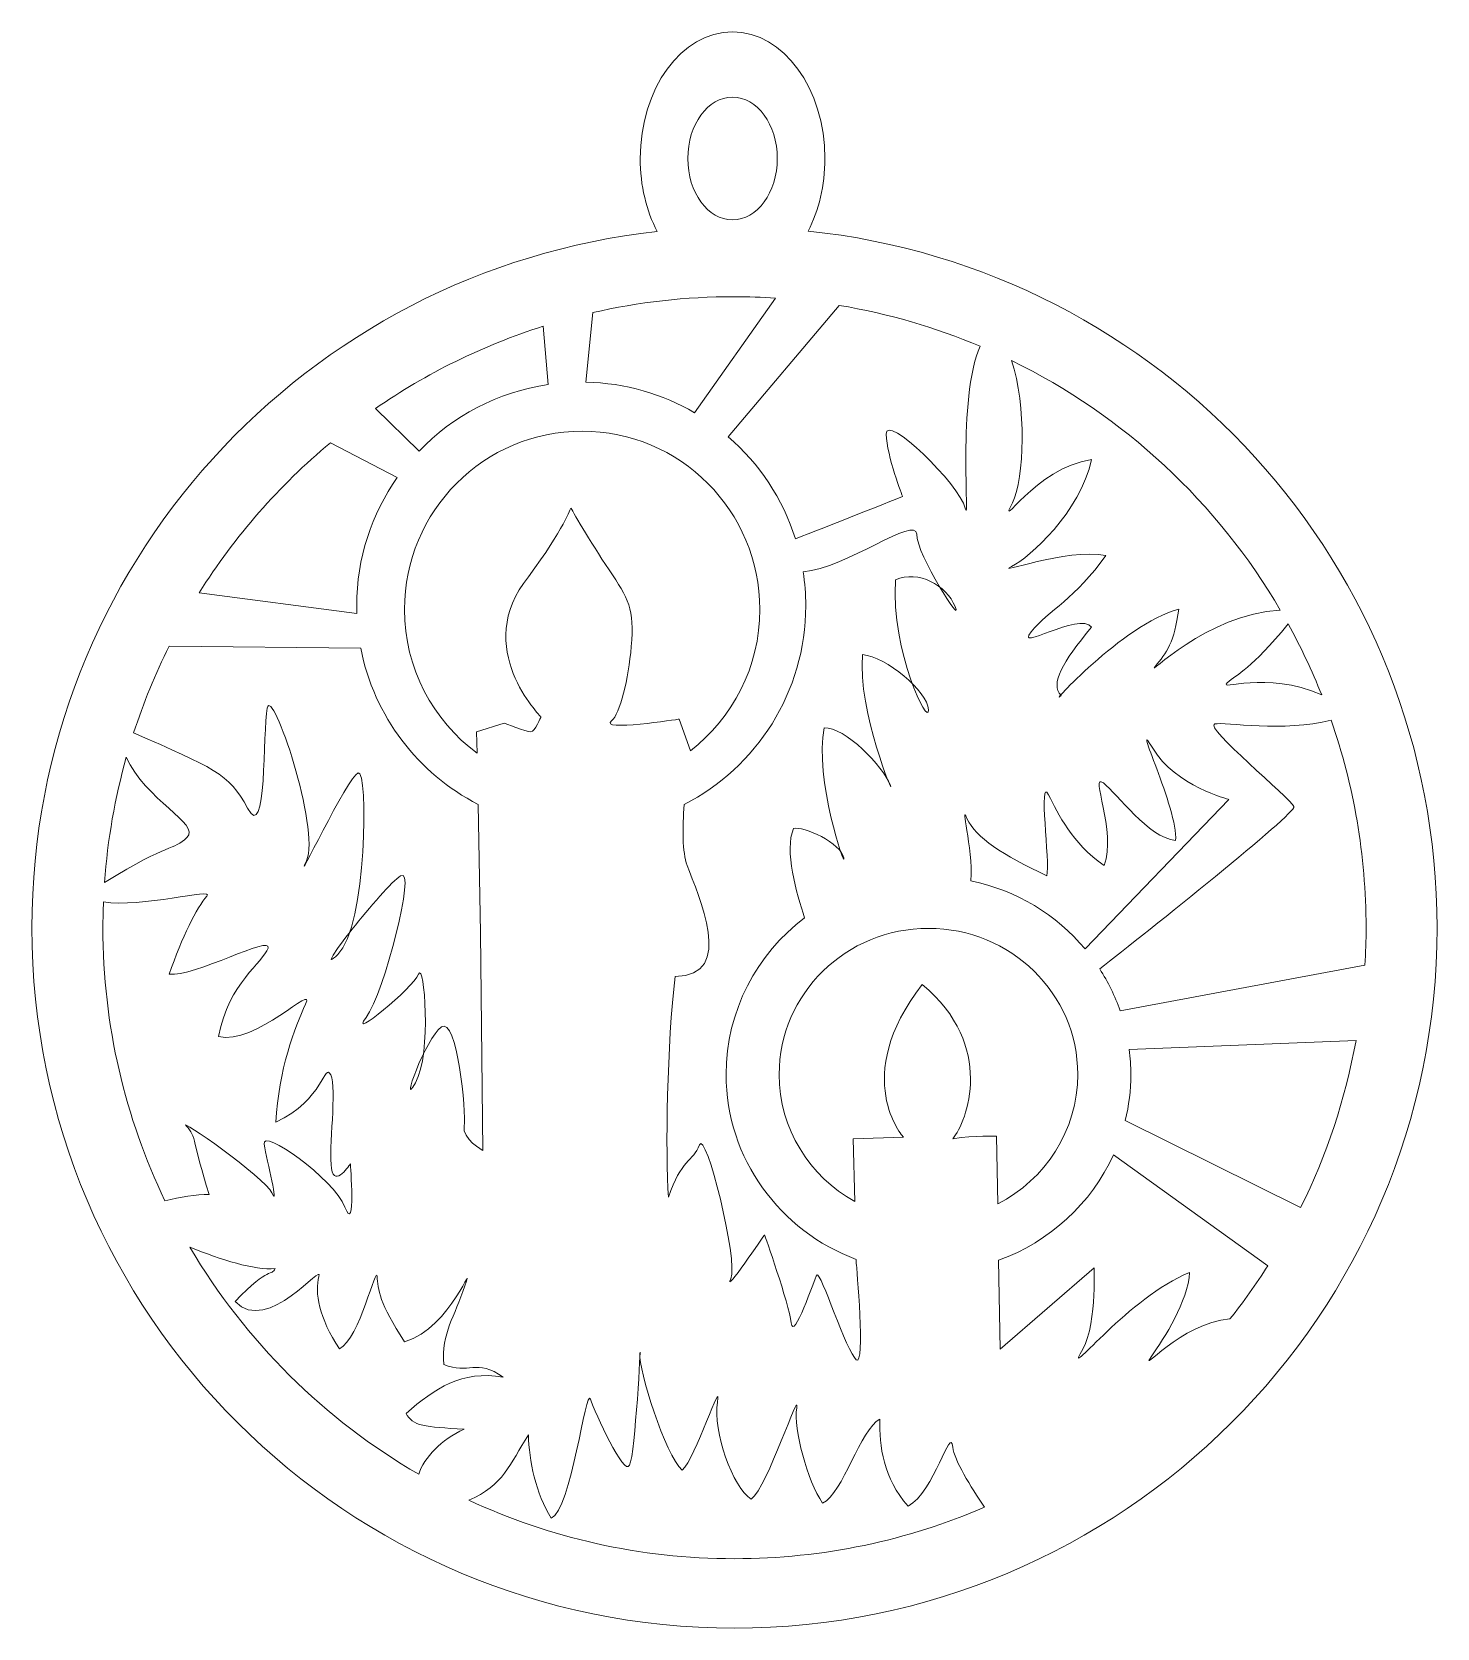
# Model space of a CAD drawing. Header units: centimetres. Extents: x -18.8 to 25.2, y 19.3 to 38.6.
# Drawn here: x -10.04 to -2.44, y 29.57 to 38.2 of the extents above; entities that cross this region are included whole.
import ezdxf

# ---------------------------------------------------------------- set-up
doc = ezdxf.new("R2010")
doc.units = ezdxf.units.CM
doc.header["$MEASUREMENT"] = 0
doc.layers.add('layer 1', color=7, linetype='Continuous')

msp = doc.modelspace()

# ---------------------------------------------------------------- linework, layer by layer
at = {"layer": 'layer 1', "color": 250, "lineweight": 9}
for points, knots in [([(-5.83907, 37.12159), (-3.92801, 36.92292), (-2.43762, 35.31211), (-2.43762, 33.35495), (-2.43762, 33.35495), (-2.43762, 31.2636), (-4.1393, 29.56759), (-6.23765, 29.56759), (-6.23765, 29.56759), (-8.33598, 29.56759), (-10.03766, 31.2636), (-10.03766, 33.35495), (-10.03766, 33.35495), (-10.03766, 35.3053), (-8.55756, 36.91162), (-6.65607, 37.11935), (-6.65607, 37.11935), (-6.7137, 37.23094), (-6.74761, 37.36716), (-6.74761, 37.51426), (-6.74761, 37.51426), (-6.74761, 37.89226), (-6.52395, 38.19879), (-6.24814, 38.19879), (-6.24814, 38.19879), (-5.97234, 38.19879), (-5.74867, 37.89226), (-5.74867, 37.51426), (-5.74867, 37.51426), (-5.74867, 37.36816), (-5.78216, 37.23276), (-5.83907, 37.12159)], [0, 0, 0, 0, 0.1111111, 0.1111111, 0.1111111, 0.1111111, 0.2222222, 0.2222222, 0.2222222, 0.2222222, 0.3333333, 0.3333333, 0.3333333, 0.3333333, 0.4444444, 0.4444444, 0.4444444, 0.4444444, 0.5555556, 0.5555556, 0.5555556, 0.5555556, 0.6666667, 0.6666667, 0.6666667, 0.6666667, 0.7777778, 0.7777778, 0.7777778, 0.7777778, 1, 1, 1, 1]), ([(-6.24805, 37.84602), (-6.11446, 37.84602), (-6.00613, 37.6975), (-6.00613, 37.51428), (-6.00613, 37.51428), (-6.00613, 37.33109), (-6.11446, 37.18247), (-6.24805, 37.18247), (-6.24805, 37.18247), (-6.38176, 37.18247), (-6.49016, 37.33109), (-6.49016, 37.51428), (-6.49016, 37.51428), (-6.49016, 37.6975), (-6.38176, 37.84602), (-6.24805, 37.84602)], [0, 0, 0, 0, 0.2, 0.2, 0.2, 0.2, 0.4, 0.4, 0.4, 0.4, 0.6, 0.6, 0.6, 0.6, 1, 1, 1, 1]), ([(-7.04119, 36.30487), (-6.82692, 36.30045), (-6.6263, 36.24079), (-6.45309, 36.13951), (-6.45309, 36.13951), (-6.45309, 36.13951), (-6.0162, 36.75987), (-6.0162, 36.75987), (-6.0162, 36.75987), (-6.08944, 36.76457), (-6.16318, 36.76717), (-6.23761, 36.76717), (-6.23761, 36.76717), (-6.5012, 36.76717), (-6.75778, 36.73738), (-7.00421, 36.68086), (-7.00421, 36.68086), (-7.00421, 36.68086), (-7.04119, 36.30487), (-7.04119, 36.30487)], [0, 0, 0, 0, 0.1666667, 0.1666667, 0.1666667, 0.1666667, 0.3333333, 0.3333333, 0.3333333, 0.3333333, 0.5, 0.5, 0.5, 0.5, 0.6666667, 0.6666667, 0.6666667, 0.6666667, 1, 1, 1, 1]), ([(-5.90789, 35.45791), (-5.75686, 35.51556), (-5.32858, 35.68678), (-5.32858, 35.68678), (-5.32858, 35.68678), (-5.32858, 35.68678), (-5.41342, 35.90382), (-5.41768, 36.02299), (-5.41768, 36.02299), (-5.42193, 36.14216), (-5.01886, 35.7506), (-4.98919, 35.62294), (-4.98919, 35.62294), (-4.96328, 35.51149), (-5.03438, 36.22074), (-4.90886, 36.49888), (-4.90886, 36.49888), (-5.1502, 36.60081), (-5.40551, 36.67593), (-5.67137, 36.72026), (-5.67137, 36.72026), (-5.67137, 36.72026), (-6.27156, 36.00959), (-6.27156, 36.00959), (-6.27156, 36.00959), (-6.10362, 35.86449), (-5.97603, 35.67429), (-5.90789, 35.45791)], [0, 0, 0, 0, 0.125, 0.125, 0.125, 0.125, 0.25, 0.25, 0.25, 0.25, 0.375, 0.375, 0.375, 0.375, 0.5, 0.5, 0.5, 0.5, 0.625, 0.625, 0.625, 0.625, 0.75, 0.75, 0.75, 0.75, 1, 1, 1, 1]), ([(-8.17984, 36.16186), (-8.17984, 36.16186), (-7.94396, 35.93196), (-7.94396, 35.93196), (-7.94396, 35.93196), (-7.76181, 36.12146), (-7.51836, 36.2521), (-7.24541, 36.29221), (-7.24541, 36.29221), (-7.24541, 36.29221), (-7.27239, 36.60758), (-7.27239, 36.60758), (-7.27239, 36.60758), (-7.59885, 36.50395), (-7.9041, 36.35268), (-8.17984, 36.16186)], [0, 0, 0, 0, 0.2, 0.2, 0.2, 0.2, 0.4, 0.4, 0.4, 0.4, 0.6, 0.6, 0.6, 0.6, 1, 1, 1, 1]), ([(-4.73943, 36.42199), (-4.65693, 36.17865), (-4.66942, 35.7836), (-4.73466, 35.65274), (-4.73466, 35.65274), (-4.8195, 35.48252), (-4.61333, 35.84165), (-4.30617, 35.88682), (-4.30617, 35.88682), (-4.36808, 35.60001), (-4.64131, 35.35909), (-4.73889, 35.30802), (-4.73889, 35.30802), (-4.83648, 35.25694), (-4.44195, 35.41016), (-4.22982, 35.3676), (-4.22982, 35.3676), (-4.39059, 35.1368), (-4.53951, 35.0697), (-4.63284, 34.95479), (-4.63284, 34.95479), (-4.72617, 34.83987), (-4.37406, 35.06545), (-4.30617, 34.98032), (-4.30617, 34.98032), (-4.46525, 34.7888), (-4.53102, 34.67605), (-4.47162, 34.61007), (-4.47162, 34.61007), (-4.55223, 34.53346), (-4.14072, 34.99312), (-3.83526, 35.07821), (-3.83526, 35.07821), (-3.85647, 34.89946), (-3.90312, 34.83987), (-3.96252, 34.76752), (-3.96252, 34.76752), (-4.01743, 34.70066), (-3.68455, 35.05191), (-3.28544, 35.07189), (-3.28544, 35.07189), (-3.62504, 35.65311), (-4.13153, 36.12509), (-4.73943, 36.42199)], [0, 0, 0, 0, 0.0833333, 0.0833333, 0.0833333, 0.0833333, 0.1666667, 0.1666667, 0.1666667, 0.1666667, 0.25, 0.25, 0.25, 0.25, 0.3333333, 0.3333333, 0.3333333, 0.3333333, 0.4166667, 0.4166667, 0.4166667, 0.4166667, 0.5, 0.5, 0.5, 0.5, 0.5833333, 0.5833333, 0.5833333, 0.5833333, 0.6666667, 0.6666667, 0.6666667, 0.6666667, 0.75, 0.75, 0.75, 0.75, 0.8333333, 0.8333333, 0.8333333, 0.8333333, 1, 1, 1, 1]), ([(-7.62999, 34.29903), (-7.62999, 34.29903), (-7.63222, 34.41429), (-7.63222, 34.41429), (-7.63222, 34.41429), (-7.63222, 34.41429), (-7.48373, 34.46111), (-7.48373, 34.46111), (-7.48373, 34.46111), (-7.48373, 34.46111), (-7.3607, 34.41429), (-7.33949, 34.41429), (-7.33949, 34.41429), (-7.31827, 34.41429), (-7.28434, 34.49516), (-7.28434, 34.49516), (-7.28434, 34.49516), (-7.28434, 34.49516), (-7.6619, 34.86967), (-7.35221, 35.25269), (-7.35221, 35.25269), (-7.15782, 35.51491), (-7.12298, 35.62427), (-7.12298, 35.62427), (-7.12298, 35.62427), (-7.12298, 35.62427), (-7.01919, 35.44233), (-6.91627, 35.29032), (-6.91627, 35.29032), (-6.81055, 35.1341), (-6.77771, 35.08061), (-6.79571, 34.8752), (-6.79571, 34.8752), (-6.81106, 34.7004), (-6.8572, 34.50925), (-6.90253, 34.47388), (-6.90253, 34.47388), (-6.97888, 34.41429), (-6.53767, 34.48239), (-6.53767, 34.48239), (-6.53767, 34.48239), (-6.53767, 34.48239), (-6.47581, 34.31201), (-6.47581, 34.31201), (-6.47581, 34.31201), (-6.24761, 34.48825), (-6.10058, 34.76494), (-6.10058, 35.0761), (-6.10058, 35.0761), (-6.10058, 35.60834), (-6.53093, 36.04001), (-7.06159, 36.04001), (-7.06159, 36.04001), (-7.59217, 36.04001), (-8.02252, 35.60834), (-8.02252, 35.0761), (-8.02252, 35.0761), (-8.02252, 34.75717), (-7.86798, 34.47453), (-7.62999, 34.29903)], [0, 0, 0, 0, 0.0625, 0.0625, 0.0625, 0.0625, 0.125, 0.125, 0.125, 0.125, 0.1875, 0.1875, 0.1875, 0.1875, 0.25, 0.25, 0.25, 0.25, 0.3125, 0.3125, 0.3125, 0.3125, 0.375, 0.375, 0.375, 0.375, 0.4375, 0.4375, 0.4375, 0.4375, 0.5, 0.5, 0.5, 0.5, 0.5625, 0.5625, 0.5625, 0.5625, 0.625, 0.625, 0.625, 0.625, 0.6875, 0.6875, 0.6875, 0.6875, 0.75, 0.75, 0.75, 0.75, 0.8125, 0.8125, 0.8125, 0.8125, 0.875, 0.875, 0.875, 0.875, 1, 1, 1, 1]), ([(-9.13315, 35.16545), (-9.13315, 35.16545), (-8.28033, 35.05331), (-8.28033, 35.05331), (-8.28033, 35.05331), (-8.28082, 35.0674), (-8.28117, 35.08149), (-8.28117, 35.0957), (-8.28117, 35.0957), (-8.28117, 35.35372), (-8.19988, 35.59287), (-8.06162, 35.78925), (-8.06162, 35.78925), (-8.06162, 35.78925), (-8.42336, 35.97689), (-8.42336, 35.97689), (-8.42336, 35.97689), (-8.70056, 35.74602), (-8.94055, 35.4721), (-9.13315, 35.16545)], [0, 0, 0, 0, 0.1666667, 0.1666667, 0.1666667, 0.1666667, 0.3333333, 0.3333333, 0.3333333, 0.3333333, 0.5, 0.5, 0.5, 0.5, 0.6666667, 0.6666667, 0.6666667, 0.6666667, 1, 1, 1, 1]), ([(-5.85856, 33.40826), (-5.90266, 33.53866), (-5.96887, 33.77439), (-5.91829, 33.89082), (-5.91829, 33.89082), (-5.86526, 33.90784), (-5.65948, 33.80998), (-5.64676, 33.73337), (-5.64676, 33.73337), (-5.63404, 33.65676), (-5.808, 34.16746), (-5.75284, 34.43557), (-5.75284, 34.43557), (-5.6425, 34.44408), (-5.4304, 34.22279), (-5.39647, 34.12916), (-5.39647, 34.12916), (-5.36253, 34.03553), (-5.57462, 34.52495), (-5.54494, 34.83136), (-5.54494, 34.83136), (-5.4177, 34.82285), (-5.19285, 34.63135), (-5.18859, 34.53346), (-5.18859, 34.53346), (-5.18434, 34.43557), (-5.39221, 34.84413), (-5.36677, 35.23566), (-5.36677, 35.23566), (-5.24376, 35.29099), (-5.09103, 35.2059), (-5.04435, 35.09098), (-5.04435, 35.09098), (-4.99768, 34.97607), (-5.25222, 35.37188), (-5.25222, 35.48252), (-5.25222, 35.48252), (-5.25222, 35.58831), (-5.63508, 35.29888), (-5.86635, 35.27925), (-5.86635, 35.27925), (-5.85719, 35.21943), (-5.8524, 35.15808), (-5.8524, 35.0957), (-5.8524, 35.0957), (-5.8524, 34.62763), (-6.11951, 34.22165), (-6.51023, 34.02062), (-6.51023, 34.02062), (-6.5193, 33.89652), (-6.52028, 33.76384), (-6.49365, 33.69155), (-6.49365, 33.69155), (-6.43439, 33.53071), (-6.22798, 33.09073), (-6.55888, 33.09073), (-6.55888, 33.09073), (-6.6013, 32.7375), (-6.61216, 32.13388), (-6.59523, 31.89684), (-6.59523, 31.89684), (-6.52739, 32.10241), (-6.46129, 32.0906), (-6.42736, 32.17998), (-6.42736, 32.17998), (-6.39343, 32.26935), (-6.21526, 31.55013), (-6.25768, 31.45649), (-6.25768, 31.45649), (-6.3001, 31.36286), (-6.07525, 31.69481), (-6.07525, 31.69481), (-6.07525, 31.69481), (-6.07525, 31.69481), (-5.94373, 31.32456), (-5.93101, 31.21815), (-5.93101, 31.21815), (-5.91829, 31.11175), (-5.80795, 31.45652), (-5.791, 31.47777), (-5.791, 31.47777), (-5.77405, 31.49903), (-5.6298, 31.0607), (-5.5789, 31.01814), (-5.5789, 31.01814), (-5.52799, 30.97558), (-5.5789, 31.53734), (-5.5789, 31.53734), (-5.5789, 31.53734), (-5.5789, 31.53734), (-5.57948, 31.56096), (-5.57948, 31.56096), (-5.57948, 31.56096), (-5.9909, 31.71497), (-6.28312, 32.10479), (-6.28312, 32.56139), (-6.28312, 32.56139), (-6.28312, 32.90583), (-6.11688, 33.21236), (-5.85856, 33.40826)], [0, 0, 0, 0, 0.0384615, 0.0384615, 0.0384615, 0.0384615, 0.0769231, 0.0769231, 0.0769231, 0.0769231, 0.1153846, 0.1153846, 0.1153846, 0.1153846, 0.1538462, 0.1538462, 0.1538462, 0.1538462, 0.1923077, 0.1923077, 0.1923077, 0.1923077, 0.2307692, 0.2307692, 0.2307692, 0.2307692, 0.2692308, 0.2692308, 0.2692308, 0.2692308, 0.3076923, 0.3076923, 0.3076923, 0.3076923, 0.3461538, 0.3461538, 0.3461538, 0.3461538, 0.3846154, 0.3846154, 0.3846154, 0.3846154, 0.4230769, 0.4230769, 0.4230769, 0.4230769, 0.4615385, 0.4615385, 0.4615385, 0.4615385, 0.5, 0.5, 0.5, 0.5, 0.5384615, 0.5384615, 0.5384615, 0.5384615, 0.5769231, 0.5769231, 0.5769231, 0.5769231, 0.6153846, 0.6153846, 0.6153846, 0.6153846, 0.6538462, 0.6538462, 0.6538462, 0.6538462, 0.6923077, 0.6923077, 0.6923077, 0.6923077, 0.7307692, 0.7307692, 0.7307692, 0.7307692, 0.7692308, 0.7692308, 0.7692308, 0.7692308, 0.8076923, 0.8076923, 0.8076923, 0.8076923, 0.8461538, 0.8461538, 0.8461538, 0.8461538, 0.8846154, 0.8846154, 0.8846154, 0.8846154, 0.9230769, 0.9230769, 0.9230769, 0.9230769, 1, 1, 1, 1]), ([(-3.24336, 34.99772), (-3.44468, 34.75001), (-3.51775, 34.72891), (-3.57224, 34.67814), (-3.57224, 34.67814), (-3.62281, 34.63105), (-3.36284, 34.74987), (-3.06175, 34.61335), (-3.06175, 34.61335), (-3.11443, 34.74575), (-3.1752, 34.87406), (-3.24336, 34.99772)], [0, 0, 0, 0, 0.25, 0.25, 0.25, 0.25, 0.5, 0.5, 0.5, 0.5, 1, 1, 1, 1]), ([(-7.61111, 33.32753), (-7.61111, 33.32753), (-7.62459, 34.02139), (-7.62459, 34.02139), (-7.62459, 34.02139), (-7.94896, 34.18888), (-8.188, 34.49769), (-8.25914, 34.86599), (-8.25914, 34.86599), (-8.25914, 34.86599), (-9.29523, 34.87723), (-9.29523, 34.87723), (-9.29523, 34.87723), (-9.37039, 34.72691), (-9.43477, 34.57039), (-9.48735, 34.40848), (-9.48735, 34.40848), (-9.06093, 34.22023), (-8.9717, 34.19142), (-8.87099, 34.00148), (-8.87099, 34.00148), (-8.76494, 33.80144), (-8.79041, 34.41431), (-8.76494, 34.54197), (-8.76494, 34.54197), (-8.73947, 34.66963), (-8.47643, 33.88659), (-8.55281, 33.71634), (-8.55281, 33.71634), (-8.62919, 33.5461), (-8.32796, 34.17174), (-8.27282, 34.193), (-8.27282, 34.193), (-8.21768, 34.21426), (-8.22616, 33.35886), (-8.38313, 33.2099), (-8.38313, 33.2099), (-8.54009, 33.06093), (-8.13283, 33.58015), (-8.04374, 33.63548), (-8.04374, 33.63548), (-7.95464, 33.69081), (-8.13283, 33.00133), (-8.2304, 32.86941), (-8.2304, 32.86941), (-8.32796, 32.7375), (-7.97585, 33.03114), (-7.94615, 33.1035), (-7.94615, 33.1035), (-7.91645, 33.17585), (-7.87405, 32.67363), (-7.96313, 32.51618), (-7.96313, 32.51618), (-8.0522, 32.35873), (-7.90796, 32.7588), (-7.82312, 32.81836), (-7.82312, 32.81836), (-7.73828, 32.87792), (-7.68737, 32.35022), (-7.70009, 32.28212), (-7.70009, 32.28212), (-7.71281, 32.21403), (-7.59813, 32.14949), (-7.59813, 32.14949), (-7.59813, 32.14949), (-7.59813, 32.14949), (-7.61111, 33.32753), (-7.61111, 33.32753)], [0, 0, 0, 0, 0.0555556, 0.0555556, 0.0555556, 0.0555556, 0.1111111, 0.1111111, 0.1111111, 0.1111111, 0.1666667, 0.1666667, 0.1666667, 0.1666667, 0.2222222, 0.2222222, 0.2222222, 0.2222222, 0.2777778, 0.2777778, 0.2777778, 0.2777778, 0.3333333, 0.3333333, 0.3333333, 0.3333333, 0.3888889, 0.3888889, 0.3888889, 0.3888889, 0.4444444, 0.4444444, 0.4444444, 0.4444444, 0.5, 0.5, 0.5, 0.5, 0.5555556, 0.5555556, 0.5555556, 0.5555556, 0.6111111, 0.6111111, 0.6111111, 0.6111111, 0.6666667, 0.6666667, 0.6666667, 0.6666667, 0.7222222, 0.7222222, 0.7222222, 0.7222222, 0.7777778, 0.7777778, 0.7777778, 0.7777778, 0.8333333, 0.8333333, 0.8333333, 0.8333333, 0.8888889, 0.8888889, 0.8888889, 0.8888889, 1, 1, 1, 1]), ([(-4.34175, 33.23981), (-4.34175, 33.23981), (-3.56376, 34.04829), (-3.56376, 34.04829), (-3.56376, 34.04829), (-3.56376, 34.04829), (-3.85224, 34.12062), (-3.97527, 34.32491), (-3.97527, 34.32491), (-4.0983, 34.52921), (-3.83528, 33.98869), (-3.85224, 33.82698), (-3.85224, 33.82698), (-4.00071, 33.84189), (-4.16619, 34.07811), (-4.24254, 34.13767), (-4.24254, 34.13767), (-4.31889, 34.19723), (-4.17039, 33.87382), (-4.23828, 33.69081), (-4.23828, 33.69081), (-4.41662, 33.81589), (-4.48437, 33.96743), (-4.53951, 34.07383), (-4.53951, 34.07383), (-4.59465, 34.18023), (-4.531, 33.70358), (-4.54797, 33.63548), (-4.54797, 33.63548), (-4.78601, 33.7499), (-4.93407, 33.83975), (-4.98072, 33.94615), (-4.98072, 33.94615), (-5.01986, 34.03539), (-4.94751, 33.79235), (-4.95914, 33.60866), (-4.95914, 33.60866), (-4.71229, 33.55713), (-4.49618, 33.42416), (-4.34175, 33.23981)], [0, 0, 0, 0, 0.0909091, 0.0909091, 0.0909091, 0.0909091, 0.1818182, 0.1818182, 0.1818182, 0.1818182, 0.2727273, 0.2727273, 0.2727273, 0.2727273, 0.3636364, 0.3636364, 0.3636364, 0.3636364, 0.4545455, 0.4545455, 0.4545455, 0.4545455, 0.5454545, 0.5454545, 0.5454545, 0.5454545, 0.6363636, 0.6363636, 0.6363636, 0.6363636, 0.7272727, 0.7272727, 0.7272727, 0.7272727, 0.8181818, 0.8181818, 0.8181818, 0.8181818, 1, 1, 1, 1]), ([(-4.15202, 32.9059), (-4.15202, 32.9059), (-2.82776, 33.15164), (-2.82776, 33.15164), (-2.82776, 33.15164), (-2.82378, 33.21892), (-2.82169, 33.28665), (-2.82169, 33.35493), (-2.82169, 33.35493), (-2.82169, 33.74818), (-2.88837, 34.12597), (-3.01105, 34.47753), (-3.01105, 34.47753), (-3.26576, 34.41083), (-3.58478, 34.46795), (-3.64011, 34.45685), (-3.64011, 34.45685), (-3.70374, 34.44408), (-3.22857, 34.05255), (-3.21162, 34.00999), (-3.21162, 34.00999), (-3.19729, 33.97403), (-4.00983, 33.33049), (-4.26214, 33.13173), (-4.26214, 33.13173), (-4.21689, 33.06152), (-4.17979, 32.98586), (-4.15202, 32.9059)], [0, 0, 0, 0, 0.125, 0.125, 0.125, 0.125, 0.25, 0.25, 0.25, 0.25, 0.375, 0.375, 0.375, 0.375, 0.5, 0.5, 0.5, 0.5, 0.625, 0.625, 0.625, 0.625, 0.75, 0.75, 0.75, 0.75, 1, 1, 1, 1]), ([(-9.6449, 33.59871), (-9.28262, 33.82491), (-9.28006, 33.76528), (-9.19766, 33.844), (-9.19766, 33.844), (-9.12443, 33.91398), (-9.42668, 34.04732), (-9.52715, 34.27696), (-9.52715, 34.27696), (-9.58831, 34.05892), (-9.62839, 33.83205), (-9.6449, 33.59871)], [0, 0, 0, 0, 0.25, 0.25, 0.25, 0.25, 0.5, 0.5, 0.5, 0.5, 1, 1, 1, 1]), ([(-9.3179, 31.87847), (-9.23618, 31.89815), (-9.14859, 31.9135), (-9.07886, 31.91187), (-9.07886, 31.91187), (-9.1701, 32.19698), (-9.14673, 32.22679), (-9.2019, 32.28212), (-9.2019, 32.28212), (-9.25706, 32.33745), (-8.77764, 32.0055), (-8.73947, 31.92038), (-8.73947, 31.92038), (-8.70131, 31.83526), (-8.76492, 32.0906), (-8.78189, 32.18423), (-8.78189, 32.18423), (-8.79887, 32.27787), (-8.40434, 31.99699), (-8.34494, 31.84377), (-8.34494, 31.84377), (-8.28554, 31.69055), (-8.31524, 32.07783), (-8.31524, 32.07783), (-8.31524, 32.07783), (-8.31524, 32.07783), (-8.40008, 31.94589), (-8.41706, 32.0523), (-8.41706, 32.0523), (-8.43404, 32.1587), (-8.38734, 32.48639), (-8.42129, 32.55874), (-8.42129, 32.55874), (-8.45525, 32.6311), (-8.45948, 32.42257), (-8.71826, 32.3034), (-8.71826, 32.3034), (-8.7034, 32.58428), (-8.61647, 32.81834), (-8.55707, 32.94177), (-8.55707, 32.94177), (-8.49767, 33.06519), (-8.8328, 32.71196), (-9.02796, 32.76729), (-9.02796, 32.76729), (-8.97281, 33.0588), (-8.78613, 33.16736), (-8.76068, 33.24395), (-8.76068, 33.24395), (-8.73524, 33.32053), (-9.16371, 33.08647), (-9.29523, 33.1035), (-9.29523, 33.1035), (-9.22522, 33.30353), (-9.14678, 33.46524), (-9.09161, 33.52482), (-9.09161, 33.52482), (-9.04572, 33.57438), (-9.4517, 33.45917), (-9.65069, 33.49484), (-9.65069, 33.49484), (-9.65255, 33.44847), (-9.6536, 33.40179), (-9.6536, 33.35493), (-9.6536, 33.35493), (-9.6536, 32.82606), (-9.53305, 32.32524), (-9.3179, 31.87847)], [0, 0, 0, 0, 0.0555556, 0.0555556, 0.0555556, 0.0555556, 0.1111111, 0.1111111, 0.1111111, 0.1111111, 0.1666667, 0.1666667, 0.1666667, 0.1666667, 0.2222222, 0.2222222, 0.2222222, 0.2222222, 0.2777778, 0.2777778, 0.2777778, 0.2777778, 0.3333333, 0.3333333, 0.3333333, 0.3333333, 0.3888889, 0.3888889, 0.3888889, 0.3888889, 0.4444444, 0.4444444, 0.4444444, 0.4444444, 0.5, 0.5, 0.5, 0.5, 0.5555556, 0.5555556, 0.5555556, 0.5555556, 0.6111111, 0.6111111, 0.6111111, 0.6111111, 0.6666667, 0.6666667, 0.6666667, 0.6666667, 0.7222222, 0.7222222, 0.7222222, 0.7222222, 0.7777778, 0.7777778, 0.7777778, 0.7777778, 0.8333333, 0.8333333, 0.8333333, 0.8333333, 0.8888889, 0.8888889, 0.8888889, 0.8888889, 1, 1, 1, 1]), ([(-5.18855, 33.35139), (-4.74273, 33.35139), (-4.38113, 32.99763), (-4.38113, 32.56142), (-4.38113, 32.56142), (-4.38113, 32.25742), (-4.55686, 31.99359), (-4.81418, 31.86149), (-4.81418, 31.86149), (-4.81418, 31.86149), (-4.82055, 32.22784), (-4.82055, 32.22784), (-4.82055, 32.22784), (-4.82055, 32.22784), (-4.93721, 32.23105), (-5.05707, 32.21403), (-5.05707, 32.21403), (-4.98072, 32.3034), (-4.82287, 32.71636), (-5.22253, 33.04817), (-5.22253, 33.04817), (-5.61283, 32.54172), (-5.32435, 32.22254), (-5.32435, 32.22254), (-5.32435, 32.22254), (-5.32435, 32.22254), (-5.59585, 32.21403), (-5.59585, 32.21403), (-5.59585, 32.21403), (-5.59585, 32.21403), (-5.58734, 31.87445), (-5.58734, 31.87445), (-5.58734, 31.87445), (-5.83142, 32.01036), (-5.99601, 32.26705), (-5.99601, 32.56142), (-5.99601, 32.56142), (-5.99601, 32.99763), (-5.63441, 33.35139), (-5.18855, 33.35139)], [0, 0, 0, 0, 0.0909091, 0.0909091, 0.0909091, 0.0909091, 0.1818182, 0.1818182, 0.1818182, 0.1818182, 0.2727273, 0.2727273, 0.2727273, 0.2727273, 0.3636364, 0.3636364, 0.3636364, 0.3636364, 0.4545455, 0.4545455, 0.4545455, 0.4545455, 0.5454545, 0.5454545, 0.5454545, 0.5454545, 0.6363636, 0.6363636, 0.6363636, 0.6363636, 0.7272727, 0.7272727, 0.7272727, 0.7272727, 0.8181818, 0.8181818, 0.8181818, 0.8181818, 1, 1, 1, 1]), ([(-4.12386, 32.31236), (-4.12386, 32.31236), (-3.17562, 31.84154), (-3.17562, 31.84154), (-3.17562, 31.84154), (-3.03579, 32.12316), (-2.93372, 32.42674), (-2.87611, 32.74578), (-2.87611, 32.74578), (-2.87611, 32.74578), (-4.10265, 32.69587), (-4.10265, 32.69587), (-4.10265, 32.69587), (-4.09697, 32.65182), (-4.09404, 32.60691), (-4.09404, 32.56139), (-4.09404, 32.56139), (-4.09404, 32.47565), (-4.10437, 32.39227), (-4.12386, 32.31236)], [0, 0, 0, 0, 0.1666667, 0.1666667, 0.1666667, 0.1666667, 0.3333333, 0.3333333, 0.3333333, 0.3333333, 0.5, 0.5, 0.5, 0.5, 0.6666667, 0.6666667, 0.6666667, 0.6666667, 1, 1, 1, 1]), ([(-3.35342, 31.52661), (-3.35342, 31.52661), (-4.18814, 32.12679), (-4.18814, 32.12679), (-4.18814, 32.12679), (-4.30759, 31.86417), (-4.53181, 31.65718), (-4.8089, 31.55682), (-4.8089, 31.55682), (-4.8089, 31.55682), (-4.80052, 31.07568), (-4.80052, 31.07568), (-4.80052, 31.07568), (-4.80052, 31.07568), (-4.29259, 31.51589), (-4.29259, 31.51589), (-4.29259, 31.51589), (-4.29259, 31.51589), (-4.2777, 31.17513), (-4.36878, 31.05028), (-4.36878, 31.05028), (-4.4365, 30.9233), (-4.10634, 31.35505), (-3.77619, 31.4905), (-3.77619, 31.4905), (-3.78542, 31.33442), (-3.91164, 31.13731), (-3.98376, 31.03517), (-3.98376, 31.03517), (-4.05585, 30.93304), (-3.82284, 31.21788), (-3.55771, 31.23936), (-3.55771, 31.23936), (-3.48482, 31.33137), (-3.41665, 31.42726), (-3.35342, 31.52661)], [0, 0, 0, 0, 0.1, 0.1, 0.1, 0.1, 0.2, 0.2, 0.2, 0.2, 0.3, 0.3, 0.3, 0.3, 0.4, 0.4, 0.4, 0.4, 0.5, 0.5, 0.5, 0.5, 0.6, 0.6, 0.6, 0.6, 0.7, 0.7, 0.7, 0.7, 0.8, 0.8, 0.8, 0.8, 1, 1, 1, 1]), ([(-7.94557, 30.39953), (-7.91643, 30.49034), (-7.82377, 30.58616), (-7.70009, 30.64361), (-7.70009, 30.64361), (-7.91222, 30.65426), (-7.9801, 30.66063), (-8.01404, 30.72873), (-8.01404, 30.72873), (-7.85493, 30.86427), (-7.71709, 30.96281), (-7.48798, 30.92451), (-7.48798, 30.92451), (-7.63432, 31.02663), (-7.67464, 30.9373), (-7.8104, 30.99261), (-7.8104, 30.99261), (-7.82249, 31.16676), (-7.75102, 31.24797), (-7.69585, 31.41819), (-7.69585, 31.41819), (-7.64069, 31.58841), (-7.768, 31.18834), (-8.02252, 31.11601), (-8.02252, 31.11601), (-8.15825, 31.32242), (-8.16677, 31.40119), (-8.171, 31.46926), (-8.171, 31.46926), (-8.17523, 31.53734), (-8.26433, 31.13301), (-8.37464, 31.0777), (-8.37464, 31.0777), (-8.48434, 31.24306), (-8.51041, 31.38416), (-8.48495, 31.46926), (-8.48495, 31.46926), (-8.45948, 31.55436), (-8.76099, 31.14801), (-8.93888, 31.33307), (-8.93888, 31.33307), (-8.74664, 31.53454), (-8.74373, 31.46498), (-8.72252, 31.5118), (-8.72252, 31.5118), (-8.83355, 31.50124), (-9.01621, 31.55971), (-9.18331, 31.62699), (-9.18331, 31.62699), (-8.88385, 31.11892), (-8.45667, 30.69491), (-7.94557, 30.39953)], [0, 0, 0, 0, 0.0714286, 0.0714286, 0.0714286, 0.0714286, 0.1428571, 0.1428571, 0.1428571, 0.1428571, 0.2142857, 0.2142857, 0.2142857, 0.2142857, 0.2857143, 0.2857143, 0.2857143, 0.2857143, 0.3571429, 0.3571429, 0.3571429, 0.3571429, 0.4285714, 0.4285714, 0.4285714, 0.4285714, 0.5, 0.5, 0.5, 0.5, 0.5714286, 0.5714286, 0.5714286, 0.5714286, 0.6428571, 0.6428571, 0.6428571, 0.6428571, 0.7142857, 0.7142857, 0.7142857, 0.7142857, 0.7857143, 0.7857143, 0.7857143, 0.7857143, 0.8571429, 0.8571429, 0.8571429, 0.8571429, 1, 1, 1, 1]), ([(-4.88472, 30.22117), (-4.96084, 30.33271), (-5.04989, 30.47602), (-5.05707, 30.54574), (-5.05707, 30.54574), (-5.0698, 30.66915), (-5.15466, 30.30315), (-5.2989, 30.22654), (-5.2989, 30.22654), (-5.43254, 30.37759), (-5.45586, 30.55209), (-5.45161, 30.6968), (-5.45161, 30.6968), (-5.55552, 30.64575), (-5.65104, 30.29464), (-5.76132, 30.24356), (-5.76132, 30.24356), (-5.84405, 30.36271), (-5.91829, 30.64361), (-5.90131, 30.75852), (-5.90131, 30.75852), (-5.88433, 30.87344), (-6.05827, 30.33294), (-6.14737, 30.26484), (-6.14737, 30.26484), (-6.24707, 30.32654), (-6.35527, 30.6351), (-6.3298, 30.78832), (-6.3298, 30.78832), (-6.30433, 30.94153), (-6.44857, 30.4819), (-6.52069, 30.42232), (-6.52069, 30.42232), (-6.61191, 30.50318), (-6.75829, 30.96705), (-6.7498, 31.05217), (-6.7498, 31.05217), (-6.74131, 31.13729), (-6.77524, 30.51169), (-6.80494, 30.44785), (-6.80494, 30.44785), (-6.83464, 30.38401), (-6.99163, 30.73299), (-7.01707, 30.80534), (-7.01707, 30.80534), (-7.04251, 30.87769), (-7.11998, 30.20161), (-7.22918, 30.1627), (-7.22918, 30.1627), (-7.31079, 30.29187), (-7.35039, 30.47551), (-7.35221, 30.61172), (-7.35221, 30.61172), (-7.45454, 30.4552), (-7.48659, 30.33729), (-7.67497, 30.25903), (-7.67497, 30.25903), (-7.23799, 30.0562), (-6.7511, 29.94269), (-6.23761, 29.94269), (-6.23761, 29.94269), (-5.75698, 29.94269), (-5.2996, 30.04211), (-4.88472, 30.22117)], [0, 0, 0, 0, 0.0588235, 0.0588235, 0.0588235, 0.0588235, 0.1176471, 0.1176471, 0.1176471, 0.1176471, 0.1764706, 0.1764706, 0.1764706, 0.1764706, 0.2352941, 0.2352941, 0.2352941, 0.2352941, 0.2941176, 0.2941176, 0.2941176, 0.2941176, 0.3529412, 0.3529412, 0.3529412, 0.3529412, 0.4117647, 0.4117647, 0.4117647, 0.4117647, 0.4705882, 0.4705882, 0.4705882, 0.4705882, 0.5294118, 0.5294118, 0.5294118, 0.5294118, 0.5882353, 0.5882353, 0.5882353, 0.5882353, 0.6470588, 0.6470588, 0.6470588, 0.6470588, 0.7058824, 0.7058824, 0.7058824, 0.7058824, 0.7647059, 0.7647059, 0.7647059, 0.7647059, 0.8235294, 0.8235294, 0.8235294, 0.8235294, 0.8823529, 0.8823529, 0.8823529, 0.8823529, 1, 1, 1, 1])]:
    msp.add_open_spline(points, degree=3, knots=knots, dxfattribs=at)

doc.saveas('drawing.dxf')
